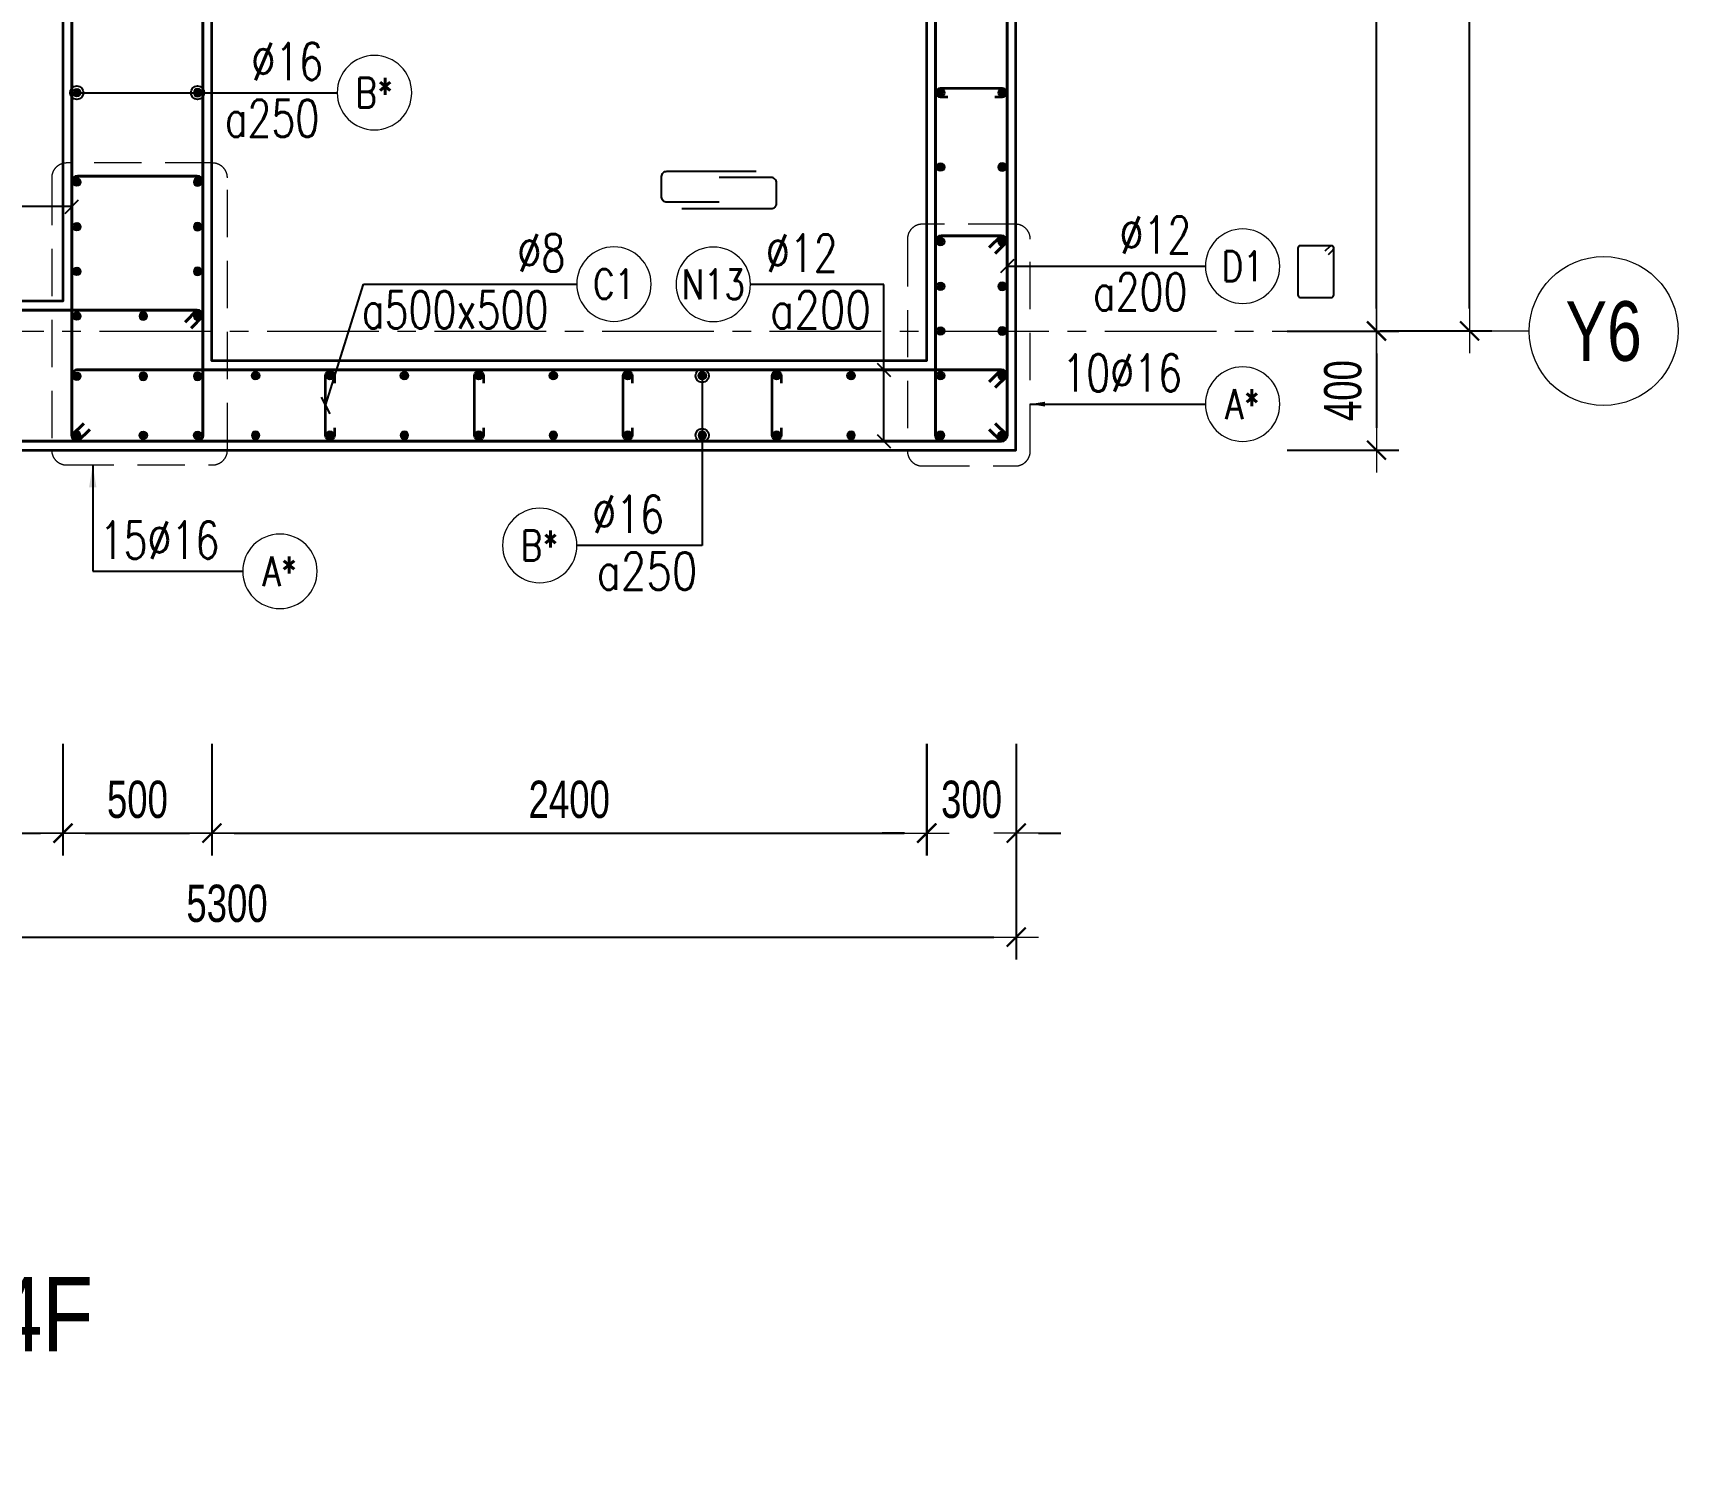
# Model space of a CAD drawing. Header units: millimetres. Extents: x 738475 to 1279438, y -34239 to 156422.
# Drawn here: x 1179672 to 1185196, y 94226 to 98999 of the extents above; entities that cross this region are included whole.
import ezdxf
from ezdxf.enums import TextEntityAlignment as Align

# ---------------------------------------------------------------- set-up
doc = ezdxf.new("R2010")
doc.units = ezdxf.units.MM
doc.header["$MEASUREMENT"] = 0
doc.linetypes.add('HIDDEN2', pattern=[4.7625, 3.175, -1.5875])
doc.linetypes.add('OF_Grid_1$0$CENTER2', pattern=[1.125, 0.75, -0.125, 0.125, -0.125])
doc.layers.get('0').update_dxf_attribs({"lineweight": 20})
doc.layers.get('Defpoints').update_dxf_attribs({"color": 151, "lineweight": 9})
for name, color, linetype, lineweight in [('KC-LEADER', 153, 'Continuous', 18), ('KC-THEP', 6, 'Continuous', 40), ('NDC_S_ANNO', 7, 'Continuous', 20), ('NDC_S_DIM', 1, 'Continuous', 15), ('NDC_S_ENG TITLE', 3, 'Continuous', 20), ('NDC_S_HIDDEN', 8, 'HIDDEN2', 13), ('NDC_S_LEADER', 1, 'Continuous', 15), ('NDC_S_REBAR', 4, 'Continuous', 35), ('NDC_S_STIRRUP', 4, 'Continuous', 40), ('NDC_S_TEXT SYMBOL', 7, 'Continuous', 20), ('NDC_S_VN TEXT', 7, 'Continuous', 20), ('NDC_S_VN TITLE', 6, 'Continuous', 35), ('NDC_S_WALL', 6, 'Continuous', 35), ('OF_Grid_1$0$NDC_S_AXIS', 5, 'OF_Grid_1$0$CENTER2', 13), ('OF_Grid_1$0$NDC_S_SYMBOL', 1, 'Continuous', 15), ('OF_Grid_1$0$NDC_S_TEXT SYMBOL', 7, 'Continuous', 20)]:
    doc.layers.add(name, color=color, linetype=linetype, lineweight=lineweight)
doc.layers.add('Leader', color=6, linetype='Continuous')
doc.layers.add('Ligature', color=1, linetype='Continuous')
doc.styles.add('NDC_ANNO', font='', dxfattribs={"width": 0.8})
doc.styles.add('NDC_ARIAL', font='arial.ttf', dxfattribs={"width": 0.85})
doc.styles.add('NDC_DIM', font='', dxfattribs={"width": 0.75})
doc.styles.add('NDC_EN TXT', font='romans.shx', dxfattribs={"width": 0.8})
doc.styles.add('NDC_VIE TXT', font='arial.ttf', dxfattribs={"width": 0.8})
doc.styles.add('OF_Grid_1$0$NDC_ANNO', font='', dxfattribs={"width": 0.8})
doc.styles.get('NDC_ANNO').set_extended_font_data('Dotum')
doc.styles.get('NDC_DIM').set_extended_font_data('Dotum')
doc.styles.get('OF_Grid_1$0$NDC_ANNO').set_extended_font_data('Dotum')
doc.dimstyles.new('NDC_1-50', dxfattribs={"dimscale": 50, "dimtxt": 2.5, "dimasz": 1, "dimexe": 1.5, "dimexo": 0, "dimgap": 0.8, "dimtad": 1, "dimdec": 0, "dimdsep": 46, "dimtxsty": 'NDC_ARIAL', "dimblk": 'DIMMARK', "dimcen": 49999.938995, "dimdle": 1.5, "dimclrd": 1, "dimclre": 1, "dimclrt": 3, "dimadec": 0, "dimazin": 0, "dimtfac": 1, "dimtdec": 0, "dimtix": 1, "dimtmove": 2, "dimatfit": 3, "dimfxl": 1, "dimarcsym": 0})
doc.dimstyles.new('NDC_dim_30', dxfattribs={"dimscale": 30, "dimtxt": 2.5, "dimasz": 1.5, "dimexe": 1.5, "dimexo": 2.5, "dimgap": 1, "dimtad": 1, "dimdec": 0, "dimzin": 0, "dimdsep": 46, "dimtxsty": 'NDC_DIM', "dimblk": 'DIMMARK', "dimcen": 0.09, "dimdle": 1.2, "dimclrd": 1, "dimclre": 1, "dimclrt": 3, "dimadec": 0, "dimazin": 0, "dimtfac": 1, "dimtdec": 0, "dimtix": 1, "dimtofl": 0, "dimtmove": 0, "dimatfit": 3, "dimfxl": 6, "dimfxlon": 1, "dimtolj": 1, "dimtzin": 0, "dimarcsym": 0})
doc.dimstyles.new('NDC_dim_50', dxfattribs={"dimscale": 50, "dimtxt": 2.5, "dimasz": 1.5, "dimexe": 1.5, "dimexo": 2.5, "dimgap": 1, "dimtad": 1, "dimdec": 0, "dimzin": 0, "dimdsep": 46, "dimtxsty": 'NDC_DIM', "dimblk": 'DIMMARK', "dimcen": 0.09, "dimdle": 1.2, "dimclrd": 1, "dimclre": 1, "dimclrt": 3, "dimadec": 0, "dimazin": 0, "dimtfac": 1, "dimtdec": 0, "dimtix": 1, "dimtofl": 0, "dimtmove": 0, "dimatfit": 3, "dimfxl": 6, "dimfxlon": 1, "dimtolj": 1, "dimtzin": 0, "dimarcsym": 0})

# ---------------------------------------------------------------- blocks, each defined once
blk = doc.blocks.new('THEP')
at = {"layer": 'KC-LEADER', "color": 6}
blk.add_circle((0, 0), 14, dxfattribs=at)
at = {"layer": 'KC-THEP'}
for p, q in [((-14, 0), (14, 0)), ((9.9, 9.9), (-9.9, -9.9)), ((-9.9, 9.9), (9.9, -9.9)), ((0, 14), (0, -14))]:
    blk.add_line(p, q, dxfattribs=at)
blk = doc.blocks.new('DIMMARK')
at = {"layer": 'NDC_S_DIM', "color": 1}
blk.add_line((-1.5, 0), (1, 0), dxfattribs=at)
at = {"layer": 'NDC_S_DIM', "color": 2, "const_width": 0.1}
blk.add_lwpolyline([(-0.424, -0.424), (0.424, 0.424)], dxfattribs=at)
blk = doc.blocks.new('*U13')
blk.add_circle((-2.5, 0), 2.5)
at = {"layer": 'NDC_S_VN TEXT', "color": 3, "style": 'NDC_EN TXT', "width": 0.75}
blk.add_attdef('DK1', (0.5, 0.85), '', height=2.5, dxfattribs=at)
at = {"layer": 'NDC_S_VN TEXT', "color": 7, "style": 'NDC_EN TXT', "width": 0.8}
blk.add_attdef('SH2', text='', height=2, dxfattribs=at).set_placement((-2.5, 0), align=Align.MIDDLE)
blk = doc.blocks.new('*U10')
blk.add_circle((2.5, 0), 2.5)
at = {"layer": 'NDC_S_VN TEXT', "color": 3, "style": 'NDC_EN TXT'}
for tag, width, p in [('DK2', 0.75, (-0.85, 0.85)), ('KC2', 0.8, (-0.85, -2.97))]:
    blk.add_attdef(tag, text='', height=2.5, dxfattribs=dict(at, width=width)).set_placement(p, align=Align.RIGHT)
at = {"layer": 'NDC_S_VN TEXT', "color": 7, "style": 'NDC_EN TXT', "width": 0.8}
blk.add_attdef('SH3', text='', height=2, dxfattribs=at).set_placement((2.5, 0), align=Align.MIDDLE)
blk = doc.blocks.new('*U12')
blk.add_circle((-2.5, 0), 2.5)
at = {"layer": 'NDC_S_VN TEXT', "color": 3, "style": 'NDC_EN TXT', "width": 0.75}
for tag, p in [('DK1', (0.5, 0.85)), ('KC1', (0.5, -2.97))]:
    blk.add_attdef(tag, p, '', height=2.5, dxfattribs=at)
at = {"layer": 'NDC_S_VN TEXT', "color": 7, "style": 'NDC_EN TXT', "width": 0.8}
blk.add_attdef('SH2', text='', height=2, dxfattribs=at).set_placement((-2.5, 0), align=Align.MIDDLE)
blk = doc.blocks.new('A$C72321851')
at = {"layer": 'Ligature'}
for points in [[(-60.9, -129.3), (-60.9, 170.9, -0.414214), (-43.3, 188.5), (25.8, 188.5, -0.414214), (43.4, 170.9), (43.4, -4.3)], [(-39.7, -4.3), (-39.7, -179.5, 0.414214), (-22.1, -197.1), (47, -197.1, 0.414214), (64.6, -179.5), (64.6, 120.7)]]:
    blk.add_lwpolyline(points, format="xyb", dxfattribs=at)
blk = doc.blocks.new('*U11')
blk.add_circle((-2.5, 0), 2.5)
at = {"layer": 'NDC_S_VN TEXT', "color": 3, "style": 'NDC_EN TXT', "width": 0.75}
for tag, p in [('DK1', (0.5, 0.85)), ('KC1', (0.5, -2.97))]:
    blk.add_attdef(tag, p, '', height=2.5, dxfattribs=at)
at = {"layer": 'NDC_S_VN TEXT', "color": 7, "style": 'NDC_EN TXT', "width": 0.8}
blk.add_attdef('SH2', text='', height=2, dxfattribs=at).set_placement((-2.5, 0), align=Align.MIDDLE)
blk = doc.blocks.new('*U17')
at = {"layer": 'OF_Grid_1$0$NDC_S_SYMBOL'}
blk.add_line((-5, 0), (-9, 0), dxfattribs=at)
blk.add_circle((0, 0), 5, dxfattribs=at)
at = {"layer": 'OF_Grid_1$0$NDC_S_TEXT SYMBOL', "color": 7, "style": 'OF_Grid_1$0$NDC_ANNO', "width": 0.8}
blk.add_attdef('GRID', text='', height=4, rotation=90, dxfattribs=at).set_placement((0, 0), align=Align.MIDDLE)
blk = doc.blocks.new('*D606')
at = {"layer": 'Defpoints', "color": 0, "transparency": 16777216}
for p in [(1182972.6, 109598.4), (1184183.3, 109598.4), (1182972.6, 97998.4)]:
    blk.add_point(p, dxfattribs=at)
at = {"layer": 'NDC_S_DIM', "color": 1, "lineweight": -2, "transparency": 16777216}
for p, q in [((1183883.3, 109598.4), (1184258.3, 109598.4)), ((1184183.3, 98073.4), (1184183.3, 109523.4)), ((1183883.3, 97998.4), (1184258.3, 97998.4))]:
    blk.add_line(p, q, dxfattribs=at)
at = {"layer": 'NDC_S_DIM', "color": 1, "lineweight": -2, "transparency": 16777216, "xscale": 75, "yscale": 75, "zscale": 75}
for p, rotation in [((1184183.3, 109598.4), 90), ((1184183.3, 97998.4), 270)]:
    blk.add_blockref('DIMMARK', p, dxfattribs=dict(at, rotation=rotation))
at = {"layer": 'NDC_S_DIM', "color": 3, "transparency": 16777216, "insert": (1184070.7, 103798.4), "char_height": 125, "attachment_point": 5, "rotation": 90, "style": 'NDC_DIM'}
blk.add_mtext('\\A1;11600', dxfattribs=at)
blk = doc.blocks.new('*D608')
at = {"layer": 'Defpoints', "color": 0, "ltscale": 200, "transparency": 16777216}
for p in [(1182972.8, 97998.4), (1182972.6, 97598.4), (1184183.3, 97598.4)]:
    blk.add_point(p, dxfattribs=at)
at = {"layer": 'NDC_S_DIM', "color": 1, "lineweight": -2, "ltscale": 200, "transparency": 16777216}
for p, q in [((1183883.3, 97998.4), (1184258.3, 97998.4)), ((1184183.3, 97923.4), (1184183.3, 97673.4)), ((1183883.3, 97598.4), (1184258.3, 97598.4))]:
    blk.add_line(p, q, dxfattribs=at)
at = {"layer": 'NDC_S_DIM', "color": 1, "lineweight": -2, "ltscale": 200, "transparency": 16777216, "xscale": 75, "yscale": 75, "zscale": 75}
for p, rotation in [((1184183.3, 97998.4), 90), ((1184183.3, 97598.4), 270)]:
    blk.add_blockref('DIMMARK', p, dxfattribs=dict(at, rotation=rotation))
at = {"layer": 'NDC_S_DIM', "color": 3, "ltscale": 200, "transparency": 16777216, "insert": (1184070.7, 97798.4), "char_height": 125, "attachment_point": 5, "rotation": 90, "style": 'NDC_DIM'}
blk.add_mtext('\\A1;400', dxfattribs=at)
blk = doc.blocks.new('*D609')
at = {"layer": 'Defpoints', "color": 0, "ltscale": 200, "transparency": 16777216}
for p in [(1182972.6, 109598.4), (1184495.9, 109598.4), (1182972.6, 97998.6)]:
    blk.add_point(p, dxfattribs=at)
at = {"layer": 'NDC_S_DIM', "color": 1, "lineweight": -2, "ltscale": 200, "transparency": 16777216}
for p, q in [((1184195.9, 109598.4), (1184570.9, 109598.4)), ((1184495.9, 98073.6), (1184495.9, 109523.4)), ((1184195.9, 97998.6), (1184570.9, 97998.6))]:
    blk.add_line(p, q, dxfattribs=at)
at = {"layer": 'NDC_S_DIM', "color": 1, "lineweight": -2, "ltscale": 200, "transparency": 16777216, "xscale": 75, "yscale": 75, "zscale": 75}
for p, rotation in [((1184495.9, 109598.4), 90), ((1184495.9, 97998.6), 270)]:
    blk.add_blockref('DIMMARK', p, dxfattribs=dict(at, rotation=rotation))
at = {"layer": 'NDC_S_DIM', "color": 3, "ltscale": 200, "transparency": 16777216, "insert": (1184383.3, 103798.5), "char_height": 125, "attachment_point": 5, "rotation": 90, "style": 'NDC_DIM'}
blk.add_mtext('\\A1;11600', dxfattribs=at)
blk = doc.blocks.new('*D600')
at = {"layer": 'Defpoints', "color": 0, "ltscale": 200, "transparency": 16777216}
for p in [(1178772.8, 98098.4), (1179772.8, 98098.4), (1179772.8, 96313.1)]:
    blk.add_point(p, dxfattribs=at)
at = {"layer": 'NDC_S_DIM', "color": 1, "lineweight": -2, "ltscale": 200, "transparency": 16777216}
for p, q in [((1178772.8, 96613.1), (1178772.8, 96238.1)), ((1179772.8, 96613.1), (1179772.8, 96238.1)), ((1178847.8, 96313.1), (1179697.8, 96313.1))]:
    blk.add_line(p, q, dxfattribs=at)
at = {"layer": 'NDC_S_DIM', "color": 1, "lineweight": -2, "ltscale": 200, "transparency": 16777216, "xscale": 75, "yscale": 75, "zscale": 75, "rotation": 180}
blk.add_blockref('DIMMARK', (1178772.8, 96313.1), dxfattribs=at)
at = {"layer": 'NDC_S_DIM', "color": 1, "lineweight": -2, "ltscale": 200, "transparency": 16777216, "xscale": 75, "yscale": 75, "zscale": 75}
blk.add_blockref('DIMMARK', (1179772.8, 96313.1), dxfattribs=at)
at = {"layer": 'NDC_S_DIM', "color": 3, "ltscale": 200, "transparency": 16777216, "insert": (1179272.8, 96425.7), "char_height": 125, "attachment_point": 5, "style": 'NDC_DIM'}
blk.add_mtext('\\A1;1000', dxfattribs=at)
blk = doc.blocks.new('*D579')
at = {"layer": 'Defpoints', "color": 0, "ltscale": 200, "transparency": 16777216}
for p in [(1179772.8, 98098.4), (1180272.8, 98098.4), (1180272.8, 96313.1)]:
    blk.add_point(p, dxfattribs=at)
at = {"layer": 'NDC_S_DIM', "color": 1, "lineweight": -2, "ltscale": 200, "transparency": 16777216}
for p, q in [((1179772.8, 96613.1), (1179772.8, 96238.1)), ((1180272.8, 96613.1), (1180272.8, 96238.1)), ((1179847.8, 96313.1), (1180197.8, 96313.1))]:
    blk.add_line(p, q, dxfattribs=at)
at = {"layer": 'NDC_S_DIM', "color": 1, "lineweight": -2, "ltscale": 200, "transparency": 16777216, "xscale": 75, "yscale": 75, "zscale": 75, "rotation": 180}
blk.add_blockref('DIMMARK', (1179772.8, 96313.1), dxfattribs=at)
at = {"layer": 'NDC_S_DIM', "color": 1, "lineweight": -2, "ltscale": 200, "transparency": 16777216, "xscale": 75, "yscale": 75, "zscale": 75}
blk.add_blockref('DIMMARK', (1180272.8, 96313.1), dxfattribs=at)
at = {"layer": 'NDC_S_DIM', "color": 3, "ltscale": 200, "transparency": 16777216, "insert": (1180022.8, 96425.7), "char_height": 125, "attachment_point": 5, "style": 'NDC_DIM'}
blk.add_mtext('\\A1;500', dxfattribs=at)
blk = doc.blocks.new('*D580')
at = {"layer": 'Defpoints', "color": 0, "ltscale": 200, "transparency": 16777216}
for p in [(1180272.8, 98098.4), (1182672.6, 97898.4), (1182672.6, 96313.1)]:
    blk.add_point(p, dxfattribs=at)
at = {"layer": 'NDC_S_DIM', "color": 1, "lineweight": -2, "ltscale": 200, "transparency": 16777216}
for p, q in [((1180272.8, 96613.1), (1180272.8, 96238.1)), ((1182672.6, 96613.1), (1182672.6, 96238.1)), ((1180347.8, 96313.1), (1182597.6, 96313.1))]:
    blk.add_line(p, q, dxfattribs=at)
at = {"layer": 'NDC_S_DIM', "color": 1, "lineweight": -2, "ltscale": 200, "transparency": 16777216, "xscale": 75, "yscale": 75, "zscale": 75, "rotation": 180}
blk.add_blockref('DIMMARK', (1180272.8, 96313.1), dxfattribs=at)
at = {"layer": 'NDC_S_DIM', "color": 1, "lineweight": -2, "ltscale": 200, "transparency": 16777216, "xscale": 75, "yscale": 75, "zscale": 75}
blk.add_blockref('DIMMARK', (1182672.6, 96313.1), dxfattribs=at)
at = {"layer": 'NDC_S_DIM', "color": 3, "ltscale": 200, "transparency": 16777216, "insert": (1181472.7, 96425.7), "char_height": 125, "attachment_point": 5, "style": 'NDC_DIM'}
blk.add_mtext('\\A1;2400', dxfattribs=at)
blk = doc.blocks.new('*D581')
at = {"layer": 'Defpoints', "color": 0, "ltscale": 200, "transparency": 16777216}
for p in [(1182673.6, 97898.4), (1182973.6, 97921.1), (1182973.6, 96313.1)]:
    blk.add_point(p, dxfattribs=at)
at = {"layer": 'NDC_S_DIM', "color": 1, "lineweight": -2, "ltscale": 200, "transparency": 16777216}
for p, q in [((1182673.6, 96613.1), (1182673.6, 96238.1)), ((1182973.6, 96613.1), (1182973.6, 96238.1)), ((1182598.6, 96313.1), (1182523.6, 96313.1)), ((1183048.6, 96313.1), (1183123.6, 96313.1))]:
    blk.add_line(p, q, dxfattribs=at)
at = {"layer": 'NDC_S_DIM', "color": 1, "lineweight": -2, "ltscale": 200, "transparency": 16777216, "xscale": 75, "yscale": 75, "zscale": 75}
blk.add_blockref('DIMMARK', (1182673.6, 96313.1), dxfattribs=at)
at = {"layer": 'NDC_S_DIM', "color": 1, "lineweight": -2, "ltscale": 200, "transparency": 16777216, "xscale": 75, "yscale": 75, "zscale": 75, "rotation": 180}
blk.add_blockref('DIMMARK', (1182973.6, 96313.1), dxfattribs=at)
at = {"layer": 'NDC_S_DIM', "color": 3, "ltscale": 200, "transparency": 16777216, "insert": (1182823.6, 96425.7), "char_height": 125, "attachment_point": 5, "style": 'NDC_DIM'}
blk.add_mtext('\\A1;300', dxfattribs=at)
blk = doc.blocks.new('*D582')
at = {"layer": 'Defpoints', "color": 0, "ltscale": 200, "transparency": 16777216}
for p in [(1182973.6, 97598.4), (1177673.6, 96776.8), (1182973.6, 95964)]:
    blk.add_point(p, dxfattribs=at)
at = {"layer": 'NDC_S_DIM', "color": 1, "lineweight": -2, "ltscale": 200, "transparency": 16777216}
for p, q in [((1177673.6, 96264), (1177673.6, 95889)), ((1182973.6, 96264), (1182973.6, 95889)), ((1177748.6, 95964), (1182898.6, 95964))]:
    blk.add_line(p, q, dxfattribs=at)
at = {"layer": 'NDC_S_DIM', "color": 1, "lineweight": -2, "ltscale": 200, "transparency": 16777216, "xscale": 75, "yscale": 75, "zscale": 75, "rotation": 180}
blk.add_blockref('DIMMARK', (1177673.6, 95964), dxfattribs=at)
at = {"layer": 'NDC_S_DIM', "color": 1, "lineweight": -2, "ltscale": 200, "transparency": 16777216, "xscale": 75, "yscale": 75, "zscale": 75}
blk.add_blockref('DIMMARK', (1182973.6, 95964), dxfattribs=at)
at = {"layer": 'NDC_S_DIM', "color": 3, "ltscale": 200, "transparency": 16777216, "insert": (1180323.6, 96076.6), "char_height": 125, "attachment_point": 5, "style": 'NDC_DIM'}
blk.add_mtext('\\A1;5300', dxfattribs=at)
blk = doc.blocks.new('Drawing name_symbol')
at = {"layer": 'NDC_S_ENG TITLE', "style": 'NDC_EN TXT', "width": 0.8}
blk.add_attdef('SECTDET1', text='', height=5, dxfattribs=at).set_placement((0, 1.01), align=Align.CENTER)
at = {"layer": 'NDC_S_TEXT SYMBOL', "lineweight": 25, "style": 'NDC_ANNO', "width": 0.8}
blk.add_attdef('SSCALE', text='', height=2.5, dxfattribs=at).set_placement((0, -4), align=Align.CENTER)
at = {"layer": 'NDC_S_VN TITLE', "style": 'NDC_VIE TXT', "width": 0.8}
blk.add_attdef('SECTDET2', text='', height=5, dxfattribs=at).set_placement((0, 7.97), align=Align.CENTER)

msp = doc.modelspace()

# ---------------------------------------------------------------- linework, layer by layer
at = {"layer": 'Ligature'}
msp.add_lwpolyline([(1184021.636, 98254.85), (1184037.601, 98270.816, 0.66817864), (1184031.828, 98284.754), (1183927.199, 98284.754, 0.41421356), (1183919.034, 98276.589), (1183919.034, 98119.482, 0.41421356), (1183927.199, 98111.317), (1184031.828, 98111.317, 0.41421356), (1184039.993, 98119.482), (1184039.993, 98276.589, 0.66817864), (1184026.055, 98282.363), (1184010.089, 98266.397)], format="xyb", dxfattribs=at)
at = {"layer": 'NDC_S_HIDDEN', "ltscale": 50}
for points in [[(1180274.859, 98562.336), (1179784.851, 98562.336, 0.41421356), (1179734.851, 98512.336), (1179734.851, 97598.728, 0.41421356), (1179784.851, 97548.728), (1180274.859, 97548.728, 0.41421356), (1180324.859, 97598.728), (1180324.859, 98512.336, 0.41421356)], [(1182970.583, 98356.929), (1182658.324, 98356.929, 0.41421356), (1182608.324, 98306.929), (1182608.324, 97595.379, 0.41421356), (1182658.324, 97545.379), (1182970.583, 97545.379, 0.41421356), (1183020.583, 97595.379), (1183020.583, 98306.929, 0.41421356)]]:
    msp.add_lwpolyline(points, format="xyb", close=True, dxfattribs=at)
at = {"layer": 'NDC_S_REBAR'}
for points in [[(1182744.262, 98783.363), (1182719.262, 98783.363, -1), (1182719.262, 98813.363), (1182926.287, 98813.363, -1), (1182926.287, 98783.363), (1182901.287, 98783.363)], [(1180684.262, 97673.363), (1180684.262, 97648.363, -1), (1180654.262, 97648.363), (1180654.262, 97848.363, -1), (1180684.262, 97848.363), (1180684.262, 97823.363)], [(1181184.262, 97673.363), (1181184.262, 97648.363, -1), (1181154.262, 97648.363), (1181154.262, 97848.363, -1), (1181184.262, 97848.363), (1181184.262, 97823.363)], [(1181684.262, 97673.363), (1181684.262, 97648.363, -1), (1181654.262, 97648.363), (1181654.262, 97848.363, -1), (1181684.262, 97848.363), (1181684.262, 97823.363)], [(1182184.262, 97673.363), (1182184.262, 97648.363, -1), (1182154.262, 97648.363), (1182154.262, 97848.363, -1), (1182184.262, 97848.363), (1182184.262, 97823.363)]]:
    msp.add_lwpolyline(points, format="xyb", dxfattribs=at)
at = {"layer": 'NDC_S_STIRRUP'}
for points in [[(1182902.774, 97688.363), (1182942.774, 97648.363, -0.41421356), (1182922.774, 97628.363), (1182722.774, 97628.363, -0.41421356), (1182702.774, 97648.363), (1182702.774, 109948.363, -0.41421356), (1182722.774, 109968.363), (1182922.774, 109968.363, -0.41421356), (1182942.774, 109948.363), (1182942.774, 97648.363, -0.41421356), (1182922.774, 97628.363), (1182882.774, 97668.363)], [(1179802.774, 107198.363), (1179802.774, 107198.363), (1179802.774, 97648.363, 0.41421356), (1179822.774, 97628.363), (1180222.774, 97628.363, 0.41421356), (1180242.774, 97648.363), (1180242.774, 100899.038), (1180232.774, 100869.038)], [(1179842.774, 97688.363), (1179802.774, 97648.363, 0.41421356), (1179822.774, 97628.363), (1180222.774, 97628.363, 0.41421356), (1180242.774, 97648.363), (1180242.774, 98498.18, 0.41421356), (1180222.774, 98518.18), (1179822.774, 98518.18, 0.41421356), (1179802.774, 98498.18), (1179802.774, 97648.363, 0.41421356), (1179822.774, 97628.363), (1179862.774, 97668.363)], [(1182902.774, 98258.363), (1182942.774, 98298.363, 0.41421356), (1182922.774, 98318.363), (1182722.774, 98318.363, 0.41421356), (1182702.774, 98298.363), (1182702.774, 97648.363, 0.41421356), (1182722.774, 97628.363), (1182922.774, 97628.363, 0.41421356), (1182942.774, 97648.363), (1182942.774, 98298.363, 0.41421356), (1182922.774, 98318.363), (1182882.774, 98278.363)], [(1180182.774, 98028.363), (1180222.774, 98068.363, -0.41421356), (1180242.774, 98048.363), (1180242.774, 97648.363, -0.41421356), (1180222.774, 97628.363), (1178821.975, 97628.363, -0.41421356), (1178801.975, 97648.363), (1178801.975, 98048.363, -0.41421356), (1178821.975, 98068.363), (1180222.774, 98068.363, -0.41421356), (1180242.774, 98048.363), (1180202.774, 98008.363)], [(1182882.774, 97828.363), (1182922.774, 97868.363, -0.41421356), (1182942.774, 97848.363), (1182942.774, 97648.363, -0.41421356), (1182922.774, 97628.363), (1179822.774, 97628.363, -0.41421356), (1179802.774, 97648.363), (1179802.774, 97848.363, -0.41435759), (1179822.774, 97868.363), (1182922.774, 97868.363, -0.41421356), (1182942.774, 97848.363), (1182902.774, 97808.363)]]:
    msp.add_lwpolyline(points, format="xyb", dxfattribs=at)
at = {"layer": 'NDC_S_WALL'}
for points in [[(1179772.774, 100298.363), (1179772.774, 98098.363), (1178773.945, 98098.363), (1178773.945, 98098.363), (1178773.945, 97598.363), (1178773.945, 97598.363), (1182972.774, 97598.363), (1182972.774, 109998.363)], [(1182672.774, 109698.363), (1182672.774, 97898.363), (1180272.774, 97898.363), (1180272.774, 109698.363)]]:
    msp.add_lwpolyline(points, dxfattribs=at)
at = {"layer": 'OF_Grid_1$0$NDC_S_AXIS', "ltscale": 500}
msp.add_line((1168645.595, 97998.363), (1184495.919, 97998.363), dxfattribs=at)

# ---------------------------------------------------------------- block references
at = {"layer": 'KC-THEP'}
for p, rotation in [((1179819.262, 98798.363), 189.6685644363809), ((1182719.262, 98798.363), 189.6685644363809), ((1182719.262, 98548.363), 189.6685644363809), ((1179819.262, 98498.363), 189.6685644363809), ((1179819.262, 98348.363), 189.6685644363809), ((1182719.262, 98298.363), 189.6685644363809), ((1179819.262, 98198.363), 189.6685644363809), ((1182719.262, 98148.363), 189.6685644363809), ((1179819.262, 98048.363), 189.6685644363809), ((1182719.262, 97998.363), 189.6685644363809), ((1179819.262, 97846.659), 189.6685644363809), ((1180419.262, 97848.363), 189.6685644363809), ((1180669.262, 97848.363), 189.6685644363809), ((1180919.262, 97848.363), 189.6685644363809), ((1181169.262, 97848.363), 189.6685644363809), ((1181419.262, 97848.363), 189.6685644363809), ((1181669.262, 97848.363), 189.6685644363809), ((1181919.262, 97848.363), 189.6685644363809), ((1182169.262, 97848.363), 189.6685644363809), ((1182419.262, 97848.363), 189.6685644363809), ((1182719.262, 97848.363), 189.6685644363809), ((1180042.241, 97648.363), 9.66856443638095), ((1180224.731, 97648.363), 9.66856443638095), ((1182926.287, 97648.363), 9.66856443638095)]:
    msp.add_blockref('THEP', p, dxfattribs=dict(at, rotation=rotation))
at = {"layer": 'KC-THEP', "xscale": -1}
for p, rotation in [((1180224.731, 98798.363), 170.331435563619), ((1182926.287, 98798.363), 170.331435563619), ((1182926.287, 98548.363), 170.331435563619), ((1180224.731, 98498.363), 170.3314355636193), ((1180224.731, 98348.363), 170.331435563619), ((1182926.287, 98298.363), 170.331435563619), ((1180224.731, 98198.363), 170.331435563619), ((1182926.287, 98148.363), 170.331435563619), ((1180042.241, 98048.363), 170.331435563619), ((1180224.731, 98048.363), 170.331435563619), ((1182926.287, 97998.363), 170.331435563619), ((1180042.241, 97846.659), 170.331435563619), ((1180224.731, 97846.659), 170.331435563619), ((1182926.287, 97848.363), 170.331435563619), ((1179819.262, 97648.363), 350.3314355636191), ((1180419.262, 97648.363), 350.3314355636191), ((1180669.262, 97648.363), 350.3314355636191), ((1180919.262, 97648.363), 350.3314355636191), ((1181169.262, 97648.363), 350.3314355636191), ((1181419.262, 97648.363), 350.3314355636191), ((1181669.262, 97648.363), 350.3314355636191), ((1181919.262, 97648.363), 350.3314355636191), ((1182169.262, 97648.363), 350.3314355636191), ((1182419.262, 97648.363), 350.3314355636191), ((1182719.262, 97648.363), 350.3314355636191)]:
    msp.add_blockref('THEP', p, dxfattribs=dict(at, rotation=rotation))
at = {"layer": 'Leader', "xscale": -1, "rotation": 270.0000000000001}
msp.add_blockref('A$C72321851', (1181979.91, 98470.037), dxfattribs=at)
at = {"layer": 'NDC_S_ANNO'}
ref = msp.add_blockref('Drawing name_symbol', (1176599.008, 94174.947), dxfattribs=dict(at, xscale=50, yscale=50, zscale=50))
ref.add_attrib('SECTDET1', 'DETAIL OF CORE WALL OF-CW4+CW5+CW7', dxfattribs={"layer": 'NDC_S_ENG TITLE', "height": 250, "style": 'NDC_EN TXT', "width": 0.8}).set_placement((1176599.008, 94225.511), align=Align.CENTER)
ref.add_attrib('SECTDET2', 'CHI TIẾT LÕI VÁCH OF-CW4+CW5+CW7 TẦNG 4F', dxfattribs={"layer": 'NDC_S_VN TITLE', "height": 250, "style": 'NDC_VIE TXT', "width": 0.8}).set_placement((1176599.008, 94573.48), align=Align.CENTER)
at = {"layer": 'NDC_S_VN TEXT'}
ref = msp.add_blockref('*U11', (1180693.678, 98798.363), dxfattribs=dict(at, xscale=-50, yscale=50, zscale=50))
ref.add_attrib('SH2', 'B*', dxfattribs={"color": 7, "height": 100, "style": 'NDC_EN TXT', "width": 0.8}).set_placement((1180818.678, 98798.363), align=Align.MIDDLE)
ref.add_attrib('DK1', '%%C16', (1180405.285, 98840.638), dxfattribs={"color": 3, "height": 125, "style": 'NDC_EN TXT', "width": 0.75})
ref.add_attrib('KC1', 'a250', (1180315.999, 98649.736), dxfattribs={"color": 3, "height": 125, "style": 'NDC_EN TXT', "width": 0.75})
ref = msp.add_blockref('*U11', (1183608.711, 98215.851), dxfattribs=dict(at, xscale=-50, yscale=50, zscale=50))
ref.add_attrib('SH2', 'D1', dxfattribs={"color": 7, "height": 100, "style": 'NDC_EN TXT', "width": 0.8}).set_placement((1183733.711, 98215.851), align=Align.MIDDLE)
ref.add_attrib('DK1', '%%C12', (1183320.319, 98258.126), dxfattribs={"color": 3, "height": 125, "style": 'NDC_EN TXT', "width": 0.75})
ref.add_attrib('KC1', 'a200', (1183231.033, 98067.224), dxfattribs={"color": 3, "height": 125, "style": 'NDC_EN TXT', "width": 0.75})
ref = msp.add_blockref('*U12', (1181497.723, 98155.856), dxfattribs=dict(at, xscale=-50, yscale=50, zscale=50))
ref.add_attrib('SH2', 'C1', dxfattribs={"color": 7, "height": 100, "style": 'NDC_EN TXT', "width": 0.8}).set_placement((1181622.723, 98155.856), align=Align.MIDDLE)
ref.add_attrib('DK1', '%%c8', (1181298.616, 98198.131), dxfattribs={"color": 3, "height": 125, "style": 'NDC_EN TXT', "width": 0.75})
ref.add_attrib('KC1', 'a500x500', (1180776.295, 98007.229), dxfattribs={"color": 3, "height": 125, "style": 'NDC_EN TXT', "width": 0.75})
ref = msp.add_blockref('*U10', (1182081.331, 98155.211), dxfattribs=dict(at, xscale=-50, yscale=50, zscale=50))
ref.add_attrib('SH3', 'N13', dxfattribs={"color": 7, "height": 100, "style": 'NDC_EN TXT', "width": 0.8}).set_placement((1181956.331, 98155.211), align=Align.MIDDLE)
ref.add_attrib('DK2', '%%C12', dxfattribs={"color": 3, "height": 125, "style": 'NDC_EN TXT', "width": 0.75}).set_placement((1182373.831, 98197.486), align=Align.RIGHT)
ref.add_attrib('KC2', 'a200', dxfattribs={"color": 3, "height": 125, "style": 'NDC_EN TXT', "width": 0.8}).set_placement((1182485.736, 98006.584), align=Align.RIGHT)
ref = msp.add_blockref('*U13', (1183608.711, 97752.961), dxfattribs=dict(at, xscale=-50, yscale=50, zscale=50))
ref.add_attrib('SH2', 'A*', dxfattribs={"color": 7, "height": 100, "style": 'NDC_EN TXT', "width": 0.8}).set_placement((1183733.711, 97752.961), align=Align.MIDDLE)
ref.add_attrib('DK1', '10%%C16', (1183128.354, 97795.236), dxfattribs={"color": 3, "height": 125, "style": 'NDC_EN TXT', "width": 0.75})
ref = msp.add_blockref('*U10', (1181498.651, 97278.651), dxfattribs=dict(at, xscale=-50, yscale=50, zscale=50))
ref.add_attrib('SH3', 'B*', dxfattribs={"color": 7, "height": 100, "style": 'NDC_EN TXT', "width": 0.8}).set_placement((1181373.651, 97278.651), align=Align.MIDDLE)
ref.add_attrib('DK2', '%%C16', dxfattribs={"color": 3, "height": 125, "style": 'NDC_EN TXT', "width": 0.75}).set_placement((1181791.151, 97320.926), align=Align.RIGHT)
ref.add_attrib('KC2', 'a250', dxfattribs={"color": 3, "height": 125, "style": 'NDC_EN TXT', "width": 0.8}).set_placement((1181903.055, 97130.023), align=Align.RIGHT)
ref = msp.add_blockref('*U13', (1180376.186, 97191.822), dxfattribs=dict(at, xscale=-50, yscale=50, zscale=50))
ref.add_attrib('SH2', 'A*', dxfattribs={"color": 7, "height": 100, "style": 'NDC_EN TXT', "width": 0.8}).set_placement((1180501.186, 97191.822), align=Align.MIDDLE)
ref.add_attrib('DK1', '15%%C16', (1179895.829, 97234.098), dxfattribs={"color": 3, "height": 125, "style": 'NDC_EN TXT', "width": 0.75})
at = {"layer": 'OF_Grid_1$0$NDC_S_AXIS'}
ref = msp.add_blockref('*U17', (1184945.919, 97998.363), dxfattribs=dict(at, xscale=50, yscale=50, zscale=50))
ref.add_attrib('GRID', 'Y6', dxfattribs={"layer": 'OF_Grid_1$0$NDC_S_TEXT SYMBOL', "color": 7, "height": 200, "style": 'OF_Grid_1$0$NDC_ANNO', "width": 0.8}).set_placement((1184945.919, 97998.363), align=Align.MIDDLE)

# ---------------------------------------------------------------- dimensions: what is measured, and where the dimension line sits
at = {"layer": 'NDC_S_DIM'}
dim = msp.add_linear_dim(base=(1184183.324, 109598.363), p1=(1182972.574, 97998.363), p2=(1182972.574, 109598.363), angle=90, dimstyle='NDC_dim_50', override={"dimtmove": 1}, dxfattribs=at)
dim.commit()
dim.dimension.update_dxf_attribs({"geometry": '*D606', "text_midpoint": (1184070.739, 103798.363)})
at = {"layer": 'NDC_S_DIM', "ltscale": 200}
for base, p1, p2, angle, picture, middle in [((1184495.919, 109598.363), (1182972.574, 97998.617), (1182972.574, 109598.363), 90, '*D609', (1184383.335, 103798.49)), ((1179772.774, 96313.143), (1178772.774, 98098.363), (1179772.774, 98098.363), 180, '*D600', (1179272.774, 96425.728)), ((1180272.774, 96313.143), (1179772.774, 98098.363), (1180272.774, 98098.363), 180, '*D579', (1180022.774, 96425.728)), ((1182672.574, 96313.143), (1180272.774, 98098.363), (1182672.574, 97898.363), 180, '*D580', (1181472.674, 96425.728)), ((1182973.574, 96313.143), (1182673.574, 97898.363), (1182973.574, 97921.121), 180, '*D581', (1182823.574, 96425.728)), ((1182973.574, 95963.993), (1177673.574, 96776.799), (1182973.574, 97598.363), 180, '*D582', (1180323.574, 96076.578))]:
    dim = msp.add_linear_dim(base=base, p1=p1, p2=p2, angle=angle, dimstyle='NDC_dim_50', override={"dimtmove": 1}, dxfattribs=at)
    dim.commit()
    dim.dimension.update_dxf_attribs({"geometry": picture, "text_midpoint": middle})
dim = msp.add_linear_dim(base=(1184183.324, 97598.363), p1=(1182972.774, 97998.363), p2=(1182972.574, 97598.363), angle=90, dimstyle='NDC_dim_50', override={"dimtmove": 1}, dxfattribs=at)
dim.commit()
dim.dimension.update_dxf_attribs({"geometry": '*D608', "text_midpoint": (1184183.324, 97798.363), "dimtype": 160})

# ---------------------------------------------------------------- leaders
at = {"layer": 'NDC_S_LEADER'}
for points, dimstyle, override in [([(1179819.262, 98798.363), (1180693.678, 98798.363)], 'NDC_dim_30', {"dimtad": 0, "dimldrblk": 'Origin'}), ([(1180224.731, 98798.363), (1180693.678, 98798.363)], 'NDC_dim_30', {"dimtad": 0, "dimldrblk": 'Origin'}), ([(1179802.774, 98415.851), (1179256.371, 98415.851)], 'NDC_dim_30', {"dimtad": 0, "dimldrblk": 'Oblique'}), ([(1182942.774, 98215.851), (1183610.786, 98215.851)], 'NDC_dim_30', {"dimtad": 0, "dimldrblk": 'Oblique'}), ([(1180654.262, 97748.363), (1180782.405, 98155.855), (1181497.723, 98155.855)], 'NDC_dim_30', {"dimtad": 0, "dimldrblk": 'Oblique'}), ([(1182528.767, 97628.363), (1182528.767, 98155.03), (1182081.331, 98155.03)], 'NDC_dim_30', {"dimgap": 1, "dimtad": 0, "dimldrblk": 'Oblique'}), ([(1182528.767, 97868.363), (1182528.767, 98155.03), (1182081.331, 98155.03)], 'NDC_dim_30', {"dimtad": 0, "dimldrblk": 'Oblique'}), ([(1181919.262, 97848.363), (1181919.262, 97278.47), (1181498.651, 97278.47)], 'NDC_dim_30', {"dimgap": 1, "dimtad": 0, "dimldrblk": 'Origin'}), ([(1181919.262, 97648.363), (1181919.262, 97278.47), (1181498.651, 97278.47)], 'NDC_dim_30', {"dimgap": 1, "dimtad": 0, "dimldrblk": 'Origin'}), ([(1179872.753, 97548.728), (1179872.753, 97191.822), (1180376.186, 97191.822)], 'NDC_dim_50', {"dimgap": 1, "dimtad": 0})]:
    msp.add_leader(points, dimstyle=dimstyle, override=override, dxfattribs=at)
msp.add_leader([(1183020.583, 97752.961), (1183608.711, 97752.961)], dimstyle='NDC_1-50', dxfattribs=at)

doc.saveas('drawing.dxf')
